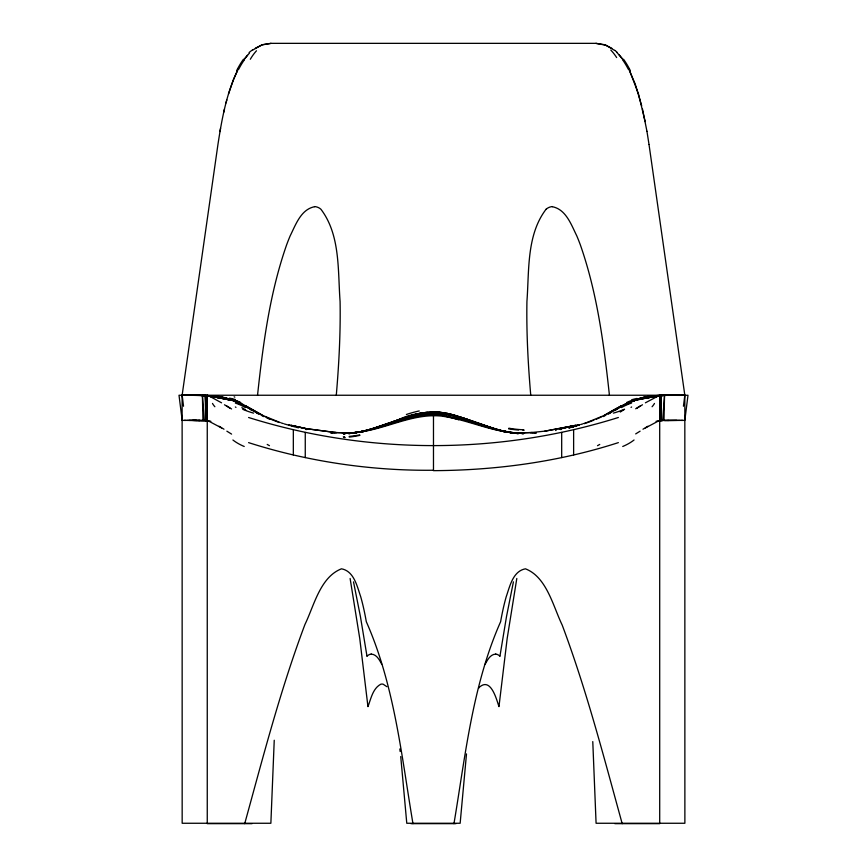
<?xml version="1.0" encoding="UTF-8"?>
<svg xmlns="http://www.w3.org/2000/svg" width="867" height="867" viewBox="0 0 867 867"><rect width="100%" height="100%" fill="white"/><g stroke="black" fill="none" stroke-linecap="round" stroke-linejoin="round"><path stroke-width="1.3" d="M433.478 470.239C371.813 470.965 308.002 461.656 248.591 442.625M661.326 420.387L661.326 395.33M660.491 420.387L661.207 395.363M274.243 740.255L270.872 823.26L182.168 823.26L182.124 395.244L217.931 144.561C221.746 119.603 226.32 94.275 237.135 71.257M336.288 395.244C338.964 364.053 340.633 332.733 340.081 301.423C337.751 270.558 340.525 235.044 320.92 209.25A10.274 10.046 44.6 0 0 314.504 206.595M257.532 395.244C263.026 344.513 269.659 293.263 286.609 244.895A210.421 203.539 20 0 1 290.163 235.878C295.669 224.813 300.914 209.413 314.504 206.736M466.5 753.911L460.149 823.26L406.775 823.26L400.738 756.566M683.434 406.244L684.832 395.244L649.025 144.561M453.961 823.65C465.395 755.721 472.472 685.266 500.606 621.737C502.112 613.327 503.868 604.938 506.22 596.724C509.807 586.363 512.906 571.104 525.435 568.817C546.676 576.988 553.038 606.109 562.174 625.031C586.482 689.85 603.822 756.989 622.192 823.65M499.956 656.091L506.534 616.394L513.416 581.865M219.969 131.578L220.543 128.327M516.808 578.462L507.162 638.567L498.969 706.616C496.509 699.268 490.939 677.766 480.025 686.697M223.762 112.244L224.477 109.101M226.005 102.924L226.807 99.889M244.711 823.65C263.135 756.793 280.496 689.46 304.946 624.478C314.157 605.502 320.183 577.14 341.479 568.806C354.018 571.104 357.117 586.363 360.705 596.724C363.056 604.938 364.812 613.327 366.318 621.737C394.452 685.266 401.529 755.721 412.963 823.65M228.498 93.994L233.483 79.547L238.349 68.861M485.249 664.089C487.503 659.939 490.278 654.357 495.653 654.119M243.703 60.018L244.223 59.292M244.256 59.238L247.398 55.282M243.952 59.671L249.501 53.017M479.007 687.921L479.505 687.303M546.102 209.207C526.432 234.979 529.249 270.526 526.93 301.402C526.377 332.722 528.057 364.042 530.745 395.244M363.154 431.658L365.571 430.661M362.46 432.232L363.858 431.062L384.59 425.274M252.969 49.918L262.018 44.856L271.035 43.35L595.922 43.35L604.494 44.694L611.853 48.314M255.342 48.194L262.463 44.716L271.035 43.35M617.391 408.931L619.439 407.631M620.122 407.208L622.799 405.539M615.982 409.809L616.686 409.365M635.684 408.78L640.095 406.038M635.684 433.912L640.095 431.17M616.003 409.549L617.672 408.53M617.25 408.791L621.26 406.33L620.143 407.002M616.838 409.04L615.581 409.809M615.158 410.058L614.313 410.568M621.606 406.124L633.571 400.467L650.272 397.314M645.395 402.819L659.581 395.276M645.395 427.951L659.581 420.408M623.471 405.138L626.798 403.242M628.033 403.838L629.8 402.808M621.617 405.572L603.746 415.64L586.786 422.554M608.233 413.993L613.89 410.817M608.58 413.808L610.379 412.822M631.599 401.822L632.26 401.475M603.562 415.9C618.258 407.284 633.17 398.3 650.673 397.27M633.257 400.977L634.731 400.272M602.998 416.615L605.827 415.228M633.419 400.89C647.757 393.976 664.252 395.731 679.674 395.254M601.189 417.027L596.333 419.173M632.39 401.053L641.266 397.888L649.264 396.349M635.273 400.023C651.973 393.347 670.462 395.926 687.997 395.244L684.822 420.387L659.928 420.387L659.928 395.244M592.161 420.853L593.852 420.192M591.327 421.178L584.445 423.649M406.07 417.179L368.139 429.999M393.022 421.709L393.802 421.449M393.737 421.46L407.208 416.821A125.097 125.097 0 0 1 419.812 413.429M388.102 423.486L382.314 425.534M385.327 424.483L386.606 424.039M376.495 427.496L398.061 419.931M399.438 419.433L400.196 419.173M396.663 420.56C429.512 403.914 462.198 417.2 493.854 428.558M381.675 425.762L382.954 425.329M400.857 418.934L401.627 418.685M618.366 417.493C499.056 454.969 367.901 454.969 248.591 417.493M618.366 442.625C558.803 461.883 495.978 470.369 433.478 470.651L433.478 413.472M401.573 418.685C416.854 413.06 433.663 409.69 449.713 414.036M397.704 420.874L374.501 428.493L357.562 432.351M379.226 426.586L380.515 426.174L378.012 426.998M398.452 420.593L403.296 418.989M385.707 424.906C412.8 413.787 443.167 407.978 470.748 421.351M583.827 423.54L585.799 422.879M378.045 427.019L379.269 426.618M405.442 417.385L407.425 416.767M404.39 418.631L409.842 416.962A120.09 120.09 0 0 1 419.812 414.469M374.327 428.179L376.842 427.398L370.274 429.414M580.836 424.483L582.83 423.855M407.382 416.756L419.281 413.592M373.092 428.569L375.606 427.81L364.714 430.866M370.632 429.295L371.91 428.937M579.828 424.776L569.326 427.724L573.076 426.683M369.851 429.533L368.573 429.88A125.336 125.336 0 0 1 362.699 431.332L361.842 431.517M575.58 425.99L579.34 424.938M634.872 400.088L639.131 399.08M368.713 429.859L362.417 431.387M367.716 430.119L366.004 430.552M571.646 427.03L574.745 426.228L568.459 427.724M568.98 427.81L576.696 425.816M634.438 400.489L647.541 397.812M636.855 399.568L638.22 399.264M363.566 431.137L348.588 433.576M517.957 432.915L532.36 432.535L530.528 432.633L545.441 431.083L578.029 424.841M362.991 431.257L348.556 433.554M561.296 428.58L575.742 425.383L544.693 431.181M656.2 395.71L660.199 395.58M660.242 420.441L656.059 421.308M358.721 432.134L363.858 431.062A114.639 114.639 0 0 1 349.585 433.478L352.793 433.088M558.933 429.002L574.117 425.827L559.779 428.807M417.276 414.025C429.913 410.774 443.265 411.771 455.652 415.575M360.975 431.69L350.073 433.067M561.621 429.328L560.526 429.544M364.487 431.029L359.816 431.929M638.827 399.156L652.558 396.999L650.662 397.259M359.068 432.069L359.241 432.037A113.23 113.23 0 0 1 348.881 433.533A112.352 112.352 0 0 0 359.231 432.026M657.164 396.165L658.432 395.937M555.584 430.487L556.137 430.39M640.29 398.863L641.461 398.647M658.237 395.959L652.049 397.064M659.7 420.918L662.67 420.387L664.545 395.244L661.218 395.785L664.545 395.244L663.992 420.387L659.7 421.091M656.763 396.23L647.866 397.769M360.585 431.809L348.762 433.37M642.62 398.452L643.78 398.256M354.386 432.861L355.969 432.611M359.491 432.059C387.105 428.591 412.811 413.299 441.173 416.062C466.912 419.411 490.755 431.701 516.873 433.067M644.94 398.072L651.399 397.162M423.269 412.855L425.307 412.562M658.519 396.186L654.726 396.718L657.479 396.338M657.099 396.392L655.831 396.566M652.916 396.956L654.032 396.804M651.789 397.108L653.62 396.858M425.296 412.562L427.344 412.324M650.087 396.252L654.162 395.872M349.889 433.218C378.684 431.387 404.564 415.477 433.478 414.708C462.393 415.477 488.273 431.387 517.068 433.218M534.148 433.067L536.077 432.947M660.286 395.515L666.42 395.341M532.338 433.056L536.185 432.915M516.97 432.958L531.168 432.546M431.441 412.053L433.5 412.02L433.478 413.559M676.704 420.387L664.371 420.517L679.999 420.387M667.471 395.33L676.65 395.265M668.468 420.452L667.72 420.462M342.454 433.327L344.383 433.305M592.779 741.599L596.084 823.26L684.876 823.26L684.832 395.244L680.736 395.254M677.626 395.254L678.655 395.254M680.736 420.397L682.784 420.387M684.832 395.244L182.124 395.244L182.319 396.815M182.124 420.387L207.126 420.387M252.059 823.65L207.256 823.65L207.256 395.244M410.947 823.65L455.977 823.65M614.833 823.65L659.7 823.65L659.7 395.244M187.326 395.254L209.706 395.645L222.689 397.162M190.187 395.254L208.709 395.612M187.012 420.387L202.575 420.517M189.006 420.397L199.952 420.462M184.162 420.387L186.21 420.397M192.236 395.265L194.392 395.265M192.431 395.265L179.003 395.244L182.178 420.387M192.355 420.397L207.961 421.199M194.273 395.265L196.441 395.276M193.601 420.397L196.885 420.43M196.321 395.276L198.489 395.298M522.573 433.305L524.492 433.327M198.532 420.452L199.778 420.462M198.38 395.298L217.877 396.371L230.785 399.622M595.922 43.35L605.957 45.214L614.736 50.481M348.989 432.915L334.586 432.535L349.975 432.958M202.575 395.374L220.922 396.837L232.02 400.153M334.608 433.056L330.76 432.915L332.809 433.067M439.645 412.334L437.607 412.161L441.639 412.562M552.463 206.736C566.032 209.424 571.299 224.802 576.783 235.878A210.497 203.615 -20.1 0 1 580.348 244.895C597.298 293.263 603.931 344.524 609.425 395.244M518.39 433.554L498.579 430.14L480.101 424.527M518.184 433.37L502.459 431.029M214.832 396.046L216.869 396.252M518.358 433.576L516.353 433.359A118.627 118.627 0 0 1 504.258 431.322L495.09 428.937M514.326 433.11L516.32 433.359M511.097 432.633L517.436 433.478A114.574 114.574 0 0 1 503.283 431.072L501.505 430.693M371.271 654.119C376.679 654.368 379.443 659.993 381.708 664.155M217.682 396.349L220.641 396.783M212.892 396.804L216.262 397.249M213.293 396.858L221.985 398.072M210.67 396.501L212.187 396.707L209.641 396.36M214.355 396.999L234.404 400.792L248.103 407.804M211.082 396.555L209.294 396.306M216.642 397.314L233.613 400.749M209.814 396.382L221.562 402.819M512.299 432.828L514.294 433.099M307.178 428.807L336.418 432.633L305.661 428.58L291.214 425.383L308.013 429.002M488.89 427.019L496.325 429.295A126.062 126.062 0 0 0 504.247 431.332L512.267 432.817M223.144 398.256L224.315 398.441M217.498 397.498L208.709 395.959M443.676 412.855L445.714 413.201M216.273 397.27L219.058 397.769M214.886 397.053L208.513 395.937M217.834 397.541L220.641 398.04M203.767 420.528L202.954 420.387L202.401 395.244L205.739 395.785L202.401 395.244L204.287 420.387L207.256 420.918M510.262 432.503L508.246 432.145L510.24 432.492M219.405 397.812L232.204 400.381L220.987 398.094M225.474 398.647L226.645 398.853M509.525 432.373L500.595 430.52M227.815 399.08L229.668 399.459M506.426 431.788L507.91 432.08A112.873 112.873 0 0 0 518.184 433.554M306.55 429.577L305.477 429.349M210.876 421.297L207.105 420.528M506.133 431.723L505.277 431.549M504.995 431.484L504.128 431.3M206.617 420.419L205.251 395.244L205.999 395.417M222.646 397.162L224.661 397.628M207.126 395.666L206.379 395.504M288.917 424.841L305.661 428.58M503.846 431.235L503.272 431.105L504.681 432.275L503.272 431.105M500.053 430.4L496.856 429.62M296.481 427.323L298.573 427.832M484.046 425.329L502.264 430.866M500.27 430.379L502.253 430.866M501.061 430.585L499.305 430.13M449.68 414.025L466.088 418.934M295.43 427.063L284.224 423.887M224.716 397.628L228.769 398.842M263.46 415.932L242.121 403.903L227.707 398.495M496.325 429.479L489.075 427.409M498.872 430.021L497.116 429.533M233.895 400.857L234.556 401.042M207.365 395.276L209.922 396.338M207.365 420.408L221.562 427.951M496.683 429.414L491.34 427.81M225.68 397.888L226.699 398.181M455.619 415.564L477.955 423.161M494.363 428.721L478.855 423.486M487.948 427.063L482.334 425.263M459.716 416.81L463.13 417.916M465.481 419.585L458.166 417.276A124.545 124.545 0 0 0 447.047 414.437M466.24 419.834L466.988 420.083M281.244 422.912L283.227 423.573M476.742 423.389L481.196 424.949M467.736 420.365L478.963 424.201M488.511 426.857L476.926 422.793M464.246 418.295L467.302 419.357M470.738 421.384L476.742 423.443M465.373 418.685L469.231 420.029M280.258 422.587L263.232 415.651L245.328 405.572M468.223 419.671L473.198 421.449M480.383 424.039L481.608 424.472M279.217 422.511L271.588 419.574M230.741 399.622L231.684 400.023M270.753 419.227L265.855 417.06M231.229 399.828L232.508 400.381M266.993 418.024L269.995 419.325M261.216 415.271L264.077 416.669M234.74 401.475L235.358 401.822M240.148 403.242L243.497 405.149M256.621 412.844L258.431 413.83M253.077 410.828L258.789 414.025M237.146 402.808L238.913 403.838M252.655 410.579L251.82 410.08M245.773 406.374L246.889 407.057M251.408 409.831L250.162 409.072M244.169 405.55L246.857 407.219M250.986 409.571L248.937 408.314M226.861 406.038L231.587 408.975M226.861 431.17L231.587 434.107M250.281 409.376L250.986 409.82M247.529 407.642L248.211 408.075M616.816 52.345L623.091 59.715M386.888 686.697L383.171 684.215A4.66 4.617 86.8 0 0 380.732 684.247C372.734 688.528 370.957 698.824 367.955 706.638L359.762 638.578L350.116 578.484M618.908 54.491L622.907 59.455M628.586 68.742L635.208 84.012L641.699 105.774M629.854 71.224L638.48 93.95L645.167 121.586M642.469 108.982L646.955 131.34M353.519 581.887L360.401 616.415L366.969 656.102M646.945 131.296L648.982 144.258M182.168 395.244L183.522 406.244M399.839 748.958L400.142 751.494M205.251 395.244L205.631 420.387M573.629 429.891L573.629 455.023M561.686 432.438L561.686 457.57M305.26 432.438L305.26 457.57M293.328 429.891L293.328 455.023M207.029 395.244L207.029 420.387M631.024 407.36A99.163 48.27 -57.9 0 1 631.631 406.981M235.369 406.981A99.163 48.27 57.9 0 1 235.976 407.36M642.978 429.208A81.368 1.983 -33.3 0 1 647.931 426.239M599.736 444.424A78.984 4.411 -28.7 0 1 597.504 445.681M634.048 440.002A64.765 40.565 9.9 0 1 622.734 446.483M624.218 409.311A64.765 31.971 -0.7 0 1 613.413 413.115M654.466 403.437A78.984 17.99 -19.5 0 1 652.082 406.742M636.974 408.162A81.368 1.788 -33.1 0 1 642.49 404.77M219.026 426.239A81.379 1.983 33.3 0 1 223.979 429.208M269.453 445.681A78.995 4.411 28.7 0 1 267.209 444.424M244.223 446.483A64.765 40.565 -9.9 0 1 232.909 440.002M253.543 413.115A64.765 31.971 0.7 0 1 242.738 409.311M214.864 406.742A78.995 17.99 19.5 0 1 212.491 403.437M224.466 404.77A81.379 1.788 33.1 0 1 229.983 408.162M360.694 431.755A117.869 117.869 0 0 1 350.593 433.359M406.374 414.491A119.288 115.712 -2.5 0 1 419.238 410.936M446.353 416.485A118.996 109.871 7.7 0 1 458.676 419.769M447.047 413.407A124.685 124.685 0 0 1 459.705 416.843M620.252 412.042A75.993 27.777 -43.2 0 1 624.576 409.322M241.86 407.642A73.424 28.524 44 0 1 245.751 410.026M621.455 407.566A48.769 24.363 -46.8 0 1 631.588 403.047M235.369 403.09A48.574 24.222 46.7 0 1 245.502 407.609M626.776 402.461A55.596 34.268 -70.2 0 1 631.501 400.532M631.62 399.795A82.452 48.92 -66.7 0 1 637.061 398.452M235.586 400.554A54.968 33.921 70 0 1 240.181 402.44M229.419 398.159A82.777 49.105 66.4 0 1 235.434 399.568M344.838 433.89A112.352 112.352 0 0 1 343.516 433.966M344.968 433.858A113.23 113.23 0 0 1 343.668 433.933M419.866 414.729A69.122 67.301 1.8 0 1 446.982 414.751M523.744 429.804A108.234 97.841 -8.4 0 1 508.842 428.2M524.058 430.292A111.344 101.938 -10.1 0 1 522.953 430.26M518.52 430.021A111.344 101.938 -10.1 0 1 508.615 428.872M523.386 433.944A112.873 112.873 0 0 1 522.086 433.868M359.697 434.898A111.139 107.866 22.9 0 1 349.206 436.394M344.492 436.73A111.139 107.866 22.9 0 1 343.31 436.784M359.87 435.364A108.007 105.037 23.2 0 1 349.249 437.098M345.229 437.477A108.007 105.037 23.2 0 1 343.874 437.564M631.382 401.865A89.301 53.299 -70.8 0 1 634.817 400.706M626.191 404.521A67.572 41.204 -73.4 0 1 631.414 402.017M236.019 400.706A66.141 41.508 76.4 0 1 240.907 402.711M231.641 399.253A89.323 54.122 72.3 0 1 235.629 400.37M234.144 396.826A98.361 54.393 63.8 0 1 234.816 397.119M622.712 59.942A101.244 52.248 -88.1 0 1 628.315 69.262M610.812 50.091A90.515 56.117 -70.4 0 1 616.643 57.569M614.822 50.362A93.04 59.975 -57.8 0 1 616.946 52.161M623.59 59.324A102.49 52.649 -87.8 0 1 630.255 70.465M238.62 69.382A101.558 52.486 88.1 0 1 244.234 60.018M250.314 59.259A91.36 55.911 72.8 0 1 256.48 50.774M249.122 52.508A92.921 60.116 55.8 0 1 252.828 49.701M236.724 70.498A102.815 52.952 87.7 0 1 243.399 59.346M546.123 209.24A10.231 10.003 -44.6 0 1 552.452 206.595M367.034 656.156A7.716 7.51 -41 0 1 371.26 654.011M495.664 654A7.716 7.51 41 0 1 499.891 656.156M186.21 395.254L182.124 395.244L186.21 395.254"/></g></svg>
